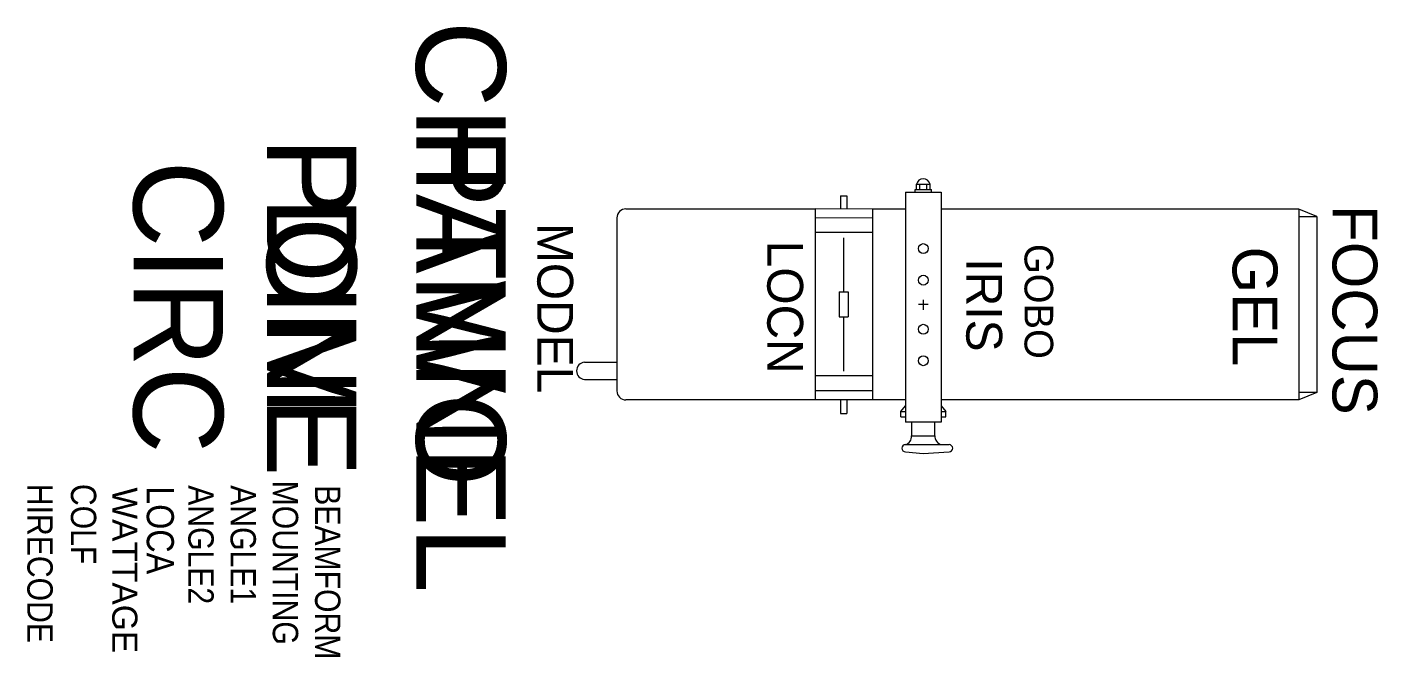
# Model space of a CAD drawing. Extents: x -3878 to -2370, y 530 to 1233.
import ezdxf
from ezdxf.enums import TextEntityAlignment as Align

# ---------------------------------------------------------------- set-up
doc = ezdxf.new("R2010")
doc.units = 0
doc.layers.get('0').update_dxf_attribs({"linetype": 'CONTINUOUS'})
for name, color, linetype in [('CHANNEL', 3, 'CONTINUOUS'), ('CIRC', 6, 'CONTINUOUS'), ('DIMMER', 4, 'CONTINUOUS'), ('DWG', 7, 'CONTINUOUS'), ('FOCUS', 2, 'CONTINUOUS'), ('GEL', 1, 'CONTINUOUS'), ('LANTERNS', 4, 'CONTINUOUS'), ('LOCATION', 7, 'CONTINUOUS'), ('MODEL', 6, 'CONTINUOUS'), ('PATCH', 5, 'CONTINUOUS'), ('PATCH2', 5, 'CONTINUOUS')]:
    doc.layers.add(name, color=color, linetype=linetype)

msp = doc.modelspace()

# ---------------------------------------------------------------- linework, layer by layer
for p, q in [((-2885.4, 1057.8), (-2870.4, 1057.8)), ((-2885.4, 1051.8), (-2885.4, 1057.8)), ((-2881.9, 1051.8), (-2881.9, 1057.8)), ((-2873.9, 1051.8), (-2873.9, 1057.8)), ((-2870.4, 1051.8), (-2870.4, 1057.8)), ((-2970.4, 1044.8), (-2970.4, 1029.7)), ((-2970.4, 1044.8), (-2963.4, 1044.8)), ((-2963.4, 1044.8), (-2963.4, 1029.7)), ((-2897.9, 1048.8), (-2897.9, 791.8)), ((-2897.9, 1048.8), (-2857.9, 1048.8)), ((-2886.9, 1051.8), (-2868.9, 1051.8)), ((-2886.9, 1048.8), (-2886.9, 1051.8)), ((-2868.9, 1048.8), (-2868.9, 1051.8)), ((-2857.9, 1048.8), (-2857.9, 791.8)), ((-2934.7, 1029.9), (-2998.8, 1030.1)), ((-2438.5, 1021.8), (-2458.7, 1029.9)), ((-3219.9, 1020.1), (-3219.9, 858.9)), ((-2934.7, 1019.9), (-2998.8, 1020.1)), ((-2458.7, 1021.8), (-2458.7, 824.9)), ((-2998.8, 1004.3), (-2934.7, 1004.3)), ((-2966.9, 997.8), (-2966.9, 937.3)), ((-2971.9, 937.3), (-2971.9, 909.4)), ((-2971.9, 937.3), (-2961.9, 937.3)), ((-2961.9, 937.3), (-2961.9, 909.4)), ((-2872.4, 923.3), (-2883.4, 923.3)), ((-2877.9, 928.4), (-2877.9, 917.4)), ((-2971.9, 909.4), (-2961.9, 909.4)), ((-2966.9, 909.4), (-2966.9, 848.8)), ((-3219.9, 858.9), (-3219.9, 839.6)), ((-2438.5, 846.5), (-2438.5, 830.3)), ((-3219.9, 839.6), (-3219.9, 826.8)), ((-2998.8, 844), (-2934.7, 844)), ((-2931.9, 816.8), (-3209.9, 816.8)), ((-2934.6, 826.8), (-2998.8, 826.8)), ((-2970.4, 816.9), (-2970.4, 801.6)), ((-2963.4, 816.9), (-2963.4, 801.6)), ((-2897.9, 816.8), (-2934.7, 816.8)), ((-2458.7, 816.8), (-2857.9, 816.8)), ((-2438.5, 824.9), (-2458.7, 816.8)), ((-2970.4, 801.6), (-2963.4, 801.6)), ((-2902.9, 803.8), (-2897.9, 810.3)), ((-2902.9, 803.8), (-2897.9, 803.8)), ((-2902.9, 797.8), (-2902.9, 803.8)), ((-2857.9, 810.3), (-2852.9, 803.8)), ((-2857.9, 803.8), (-2852.9, 803.8)), ((-2852.9, 797.8), (-2852.9, 803.8)), ((-2902.9, 797.8), (-2897.9, 797.8)), ((-2857.9, 791.8), (-2897.9, 791.8)), ((-2890.9, 776.8), (-2890.9, 791.8)), ((-2864.9, 776.8), (-2864.9, 791.8)), ((-2857.9, 797.8), (-2852.9, 797.8)), ((-2890.9, 776.8), (-2864.9, 776.8)), ((-2897.9, 766.8), (-2849.1, 766.8)), ((-2897.9, 758.8), (-2877.9, 756.8)), ((-2877.9, 756.8), (-2849.1, 758.8))]:
    msp.add_line(p, q)
for centre in [(-2877.9, 985.8), (-2877.9, 950.5), (-2877.9, 895.7), (-2877.9, 860.5)]:
    msp.add_circle(centre, 5.5)
for centre, radius, start, end in [((-2877.9, 1056.1), 7.67, 12.1702, 167.8298), ((-3209.9, 1020.1), 10, 90, 180), ((-3255.2, 849.2), 9.71, 95.1468, 264.8532), ((-3209.9, 826.8), 10, 180, 270), ((-2901.1, 776.4), 10.2, 288.0473, 1.9687), ((-2855, 776.3), 9.99, 177.3184, 252.6657), ((-2897.9, 762.8), 4, 90, 270), ((-2849.1, 762.8), 4, 270, 90)]:
    msp.add_arc(centre, radius, start, end)
msp.add_point((-2877.9, 923.3))
msp.add_point((-2877.9, 923.3))
at = {"layer": 'DWG'}
for p, q in [((-3209.9, 1030.1), (-2998.8, 1030.1)), ((-2998.8, 1030.1), (-2998.8, 816.8)), ((-2934.7, 1029.9), (-2934.7, 816.8)), ((-2897.9, 1029.9), (-2934.7, 1029.9)), ((-2458.7, 1029.9), (-2857.9, 1029.9)), ((-2458.7, 1029.9), (-2458.7, 1021.8)), ((-2458.7, 1021.8), (-2438.5, 1021.8)), ((-2438.5, 1021.8), (-2438.5, 846.5)), ((-3256.1, 858.9), (-3219.9, 858.9)), ((-3256.1, 839.6), (-3219.9, 839.6)), ((-2438.5, 835.7), (-2438.5, 824.9)), ((-2438.5, 824.9), (-2458.7, 824.9)), ((-2458.7, 824.9), (-2458.7, 816.8))]:
    msp.add_line(p, q, dxfattribs=at)

# ---------------------------------------------------------------- texts
at = {"layer": 'CHANNEL'}
msp.add_attdef('CHANNEL', text='', height=100, rotation=270, dxfattribs=at).set_placement((-3444, 920.6), align=Align.CENTER)
at = {"layer": 'CIRC'}
msp.add_attdef('CIRC', text='', height=100, rotation=270, dxfattribs=at).set_placement((-3759.6, 920.6), align=Align.CENTER)
at = {"layer": 'DIMMER'}
msp.add_attdef('DIM', text='', height=100, rotation=270, dxfattribs=at).set_placement((-3610.7, 921.4), align=Align.CENTER)
at = {"layer": 'FOCUS', "color": 30}
msp.add_attdef('FOCUS', text='', height=50, rotation=270, dxfattribs=at).set_placement((-2421.1, 917.2), align=Align.CENTER)
at = {"layer": 'GEL'}
for tag, height, p in [('GOBO', 32, (-2764.9, 926.8)), ('GEL', 50, (-2532.6, 921.2))]:
    msp.add_attdef(tag, text='', height=height, rotation=270, dxfattribs=at).set_placement(p, align=Align.CENTER)
at = {"layer": 'LANTERNS', "color": 30}
msp.add_attdef('IRIS', text='', height=40, rotation=270, dxfattribs=at).set_placement((-2809.9, 922.8), align=Align.MIDDLE)
at = {"layer": 'LANTERNS', "color": 0, "width": 0.89, "flags": 1}
for tag, p, s, height in [('HIRECODE', (-3878.1, 723), '', 28.3), ('COLF', (-3829.5, 722.9), 'Y', 28.3), ('LOCA', (-3744.8, 720.3), '', 30.3), ('ANGLE2', (-3698.4, 721.5), '26', 28.3), ('ANGLE1', (-3651.3, 721.5), '11', 28.3), ('MOUNTING', (-3604.1, 726.6), 'STANDARD HOOK CLAMP', 28.305), ('BEAMFORM', (-3556.9, 721.5), 'C', 28.3)]:
    msp.add_attdef(tag, p, s, height=height, rotation=270, dxfattribs=at)
at = {"layer": 'LANTERNS', "color": 0, "flags": 1}
msp.add_attdef('WATTAGE', (-3783.3, 719), '1000', height=28, rotation=270, dxfattribs=at)
at = {"layer": 'LOCATION'}
msp.add_attdef('LOCN', text='', height=40, rotation=270, dxfattribs=at).set_placement((-3052.1, 920.3), align=Align.CENTER)
at = {"layer": 'MODEL'}
msp.add_attdef('MODEL', text='HA1126', height=40, rotation=270, dxfattribs=at).set_placement((-3308.8, 919.3), align=Align.CENTER)
at = {"layer": 'PATCH'}
msp.add_attdef('PONE', text='', height=100, rotation=270, dxfattribs=at).set_placement((-3610.7, 920.6), align=Align.CENTER)
at = {"layer": 'PATCH2'}
msp.add_attdef('PTWO', text='', height=100, rotation=270, dxfattribs=at).set_placement((-3444, 920.6), align=Align.CENTER)

doc.saveas('drawing.dxf')
